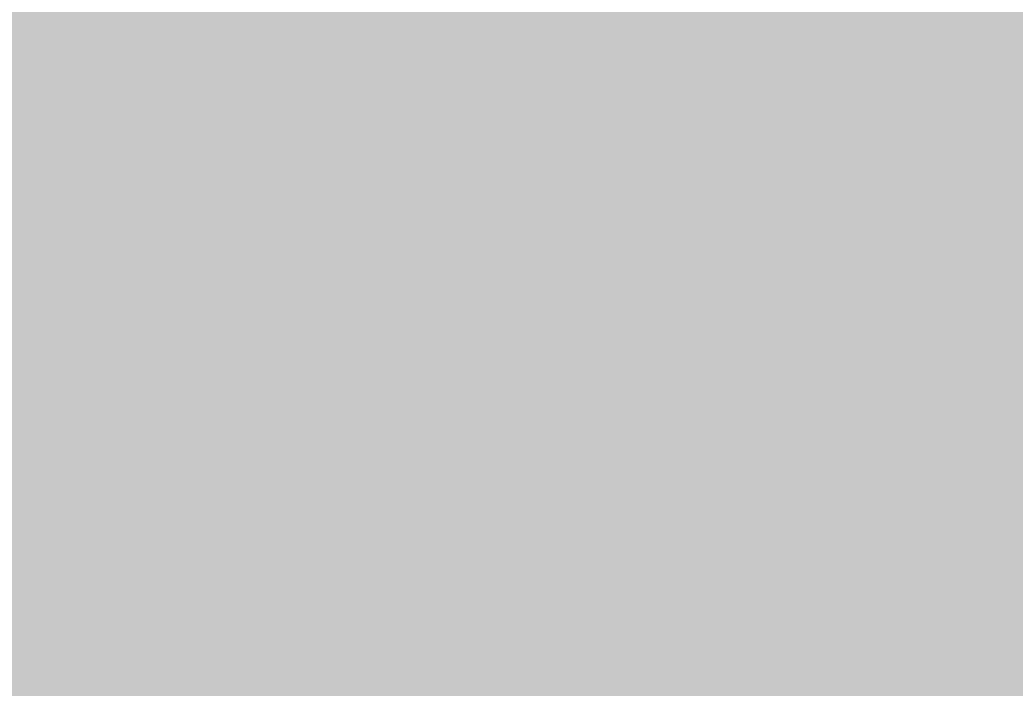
# Model space of a CAD drawing. Extents: x -23 to 289, y -67 to 135.
# Drawn here: x 143.9755 to 144.1594, y 91.1234 to 91.2468 of the extents above; entities that cross this region are included whole.
import ezdxf
from ezdxf.enums import TextEntityAlignment as Align

# ---------------------------------------------------------------- set-up
doc = ezdxf.new("R2010")
doc.units = 0
doc.header["$MEASUREMENT"] = 0
doc.layers.add('ASSEMBLY_PART_NUMBERS_BTM', color=191, linetype='CONTINUOUS')
doc.layers.add('DRILL_DRAWING', color=21, linetype='CONTINUOUS')
doc.styles.add('VERIBEST_GERBER_0', font='txt')

msp = doc.modelspace()

# ---------------------------------------------------------------- texts
at = {"layer": 'ASSEMBLY_PART_NUMBERS_BTM', "style": 'VERIBEST_GERBER_0', "text_generation_flag": 2}
for s, p in [('ERJ-3GEY0R00V', (142.71, 106.5)), ('74HC4002D,653', (142.71, 96.25))]:
    msp.add_text(s, height=2.032, rotation=90, dxfattribs=at).set_placement(p, align=Align.TOP_LEFT)
for s, p in [('ERJ-3EKF71R5V', (150.75, 93.21)), ('ERJ-3EKF4701V', (145.75, 93.04)), ('APHCM2012QBC/D-F01', (171.25, 92.29)), ('ERJ-3EKF71R5V', (150.75, 91.21))]:
    msp.add_text(s, height=2.032, dxfattribs=at).set_placement(p, align=Align.TOP_LEFT)
at = {"layer": 'DRILL_DRAWING', "style": 'VERIBEST_GERBER_0'}
msp.add_text('A', height=2, dxfattribs=at).set_placement((143.8, 91.5), align=Align.MIDDLE_CENTER)

doc.saveas('drawing.dxf')
